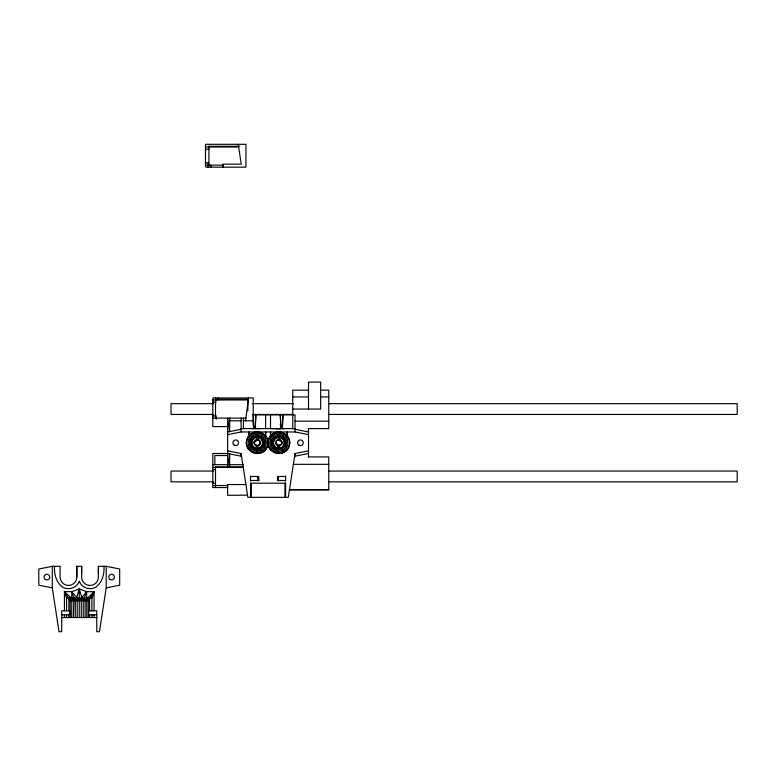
<?xml version="1.0" encoding="UTF-8"?>
<svg xmlns="http://www.w3.org/2000/svg" width="776" height="776" viewBox="0 0 776 776"><rect width="100%" height="100%" fill="white"/><g stroke="black" fill="none" stroke-linecap="round" stroke-linejoin="round"><path stroke-width="1.16" d="M96.767 614.844L88.677 614.844L88.677 610.799L96.767 610.799L96.767 631.693L99.464 631.693L106.205 587.878L119.679 585.191L119.679 569.012L106.205 566.315L98.387 566.315L98.387 577.101A8.361 8.361 0 0 1 90.026 585.453A8.361 8.361 0 0 1 81.664 577.101L81.664 566.315L76.814 566.315L76.814 577.101A8.361 8.361 0 0 1 68.453 585.453A8.361 8.361 0 0 1 60.101 577.101L60.101 566.315L52.283 566.315L38.8 569.012L38.8 585.191L52.283 587.878L59.025 631.693L61.721 631.693L61.721 610.799L69.801 610.799L69.801 614.844L61.721 614.844M265.508 436.277L265.654 431.97L265.654 436.762M287.081 436.277L287.217 431.97L287.217 436.762M256.235 449.352L256.39 445.308C250.241 442.175 260.765 436.723 259.776 443.552M258.185 439.652L258.02 440.167C261.134 438.324 260.717 447.49 257.787 445.375L260.29 443.717M258.02 440.167L258.185 436.122M277.876 449.372L278.031 445.337C270.145 435.928 289.904 442.194 278.031 445.337L277.876 445.841C273.967 445.395 276.169 438.479 278.274 440.128L278.157 439.604M279.826 436.151L279.661 440.196L279.69 439.652M257.904 445.899L256.39 445.308C254.062 446.763 252.627 439.478 256.652 439.565M278.031 445.337L277.876 445.841M256.778 452.165C244.653 452.078 245.546 432.31 257.632 433.318C269.767 433.406 268.865 453.174 256.778 452.165L256.846 450.817C246.448 450.74 247.214 433.794 257.574 434.657C267.972 434.735 267.206 451.68 256.846 450.817M278.419 452.195C266.294 452.098 267.186 432.329 279.282 433.338C291.407 433.425 290.515 453.194 278.419 452.195L278.487 450.846C268.089 450.769 268.855 433.823 279.214 434.686C289.613 434.764 288.847 451.71 278.487 450.846M259.756 428.711L255.207 428.604L255.876 414.888L255.207 428.604L252.394 428.73M256.837 436.063L256.633 440.108L256.517 439.575M257.584 449.411L257.787 445.375M278.274 440.128L278.477 436.083M279.224 449.44L279.428 445.395M71.693 617.541L71.828 591.661L79.239 588.965L86.66 591.661L94.071 591.661L94.071 610.799M277.963 478.55L278.186 476.454L278.186 480.945M64.418 610.799L64.418 591.661L71.828 591.661L79.239 600.692L86.66 591.661L86.796 617.541M245.536 420.815L248.592 397.952M252.85 449.556L255.168 449.168C246.816 446.86 251.094 433.386 259.242 436.316C267.604 438.624 263.326 452.098 255.168 449.168L255.576 447.878C250.085 446.442 251.075 437.519 256.769 437.412M257.651 448.062C263.743 447.975 264.189 438.12 258.127 437.47M272.269 444.212C270.087 435.821 283.89 432.785 285.432 441.311C287.615 449.702 273.802 452.738 272.269 444.212M277.924 448.024C271.872 447.383 272.318 437.528 278.409 437.431M279.544 445.919C282.677 445.375 282.9 440.506 279.826 439.682M279.292 448.091C285.384 447.995 285.83 438.139 279.767 437.499M73.4 617.541L73.924 597.995L71.828 591.661M81.257 617.541L81.257 600.692L81.916 597.995L79.239 588.965L76.562 597.995L77.222 600.692L77.222 617.541M258.835 437.596L259.242 436.316L255.469 434.841M277.216 447.897L276.809 449.188L274.491 449.576M280.475 437.625L280.883 436.335L277.11 434.861M256.225 445.822L256.39 445.308M86.66 591.661L83.226 600.692L83.226 617.541M91.917 610.799L91.917 597.995L94.071 591.661L85.088 600.692L85.088 617.541M66.561 610.799L66.561 597.995L64.418 591.661L71.353 597.995L70.17 600.692L70.17 617.541M94.071 591.661L88.309 600.692L88.309 617.541M253.577 448.421L254.305 447.286M260.115 438.197L260.843 437.063M275.218 448.441L275.946 447.306M281.756 438.217L282.483 437.082M216.174 399.417L216.174 400.106L216.174 399.281L248.194 399.281M253.228 446.375L251.24 448.198M261.192 439.1L262.181 438.197L261.57 435.928M272.88 448.218L274.869 446.394M282.833 439.129L283.822 438.217L283.211 435.947M81.257 600.692L84.565 597.995L85.088 600.692M249.503 440.293L251.531 439.109L252.666 439.837M271.144 440.322L273.171 439.129L274.306 439.856M251.22 445.841L252.423 445.22M261.997 440.254L263.19 439.633M272.861 445.86L274.064 445.24M283.638 440.283L284.831 439.662M259.844 442.165L260.367 442.048M281.484 442.184L282.008 442.068M249.309 444.483L251.938 443.901M262.472 441.583L265.111 441.001M270.95 444.502L273.579 443.92M284.113 441.602L286.751 441.03M254.043 443.435L254.576 443.319M275.693 443.455L276.217 443.339M227.64 431.97L241.113 429.274M227.64 434.667L241.113 431.97L295.035 431.97L308.518 434.667M308.518 450.837L295.035 453.533L294.618 456.23L308.518 453.533M276.392 428.711L295.035 428.594M279.253 448.761L280.155 448.683M251.754 436.772L254.111 436.762L254.722 437.955M273.394 436.791L275.752 436.781L276.363 437.974M212.808 399.98L248.592 399.97M212.808 418.128L245.953 418.118M239.687 146.305L208.986 146.305L208.86 165.705M205.485 147.004L238.63 147.004L241.268 164.163L223.013 164.163L223.013 167.17M205.485 149.244L208.86 149.244M205.485 162.892L208.86 162.892M205.485 165.152L223.013 165.152M308.518 390.183L292.746 390.183L292.746 428.818M320.653 390.183L328.743 390.183L328.743 428.594L308.237 428.594M292.746 396.934L308.518 396.934M320.653 396.934L328.743 396.934M212.808 402.23L216.174 402.23M213.448 403.656L171.021 403.656L171.021 414.442L213.448 414.442M252.249 403.656L293.464 403.656M328.626 403.656L737.2 403.656L737.2 414.442L328.626 414.442M292.746 409.049L320.653 409.049L320.653 382.093L308.518 382.093L308.518 409.049M252.249 414.442L293.464 414.442M212.808 415.878L216.174 415.878L216.174 418.681M229.143 420.815L241.2 420.815M243.412 420.815L253.248 420.815M295.035 421.174L328.743 421.174M227.64 426.577L212.808 426.577L212.808 398.631L213.478 397.952L253.248 397.952L253.18 424.559L253.849 428.594L241.113 428.594M255.207 428.604L280.951 428.604L280.281 414.888L280.951 428.604L270.504 428.594L270.504 414.888M227.64 455.56L214.826 455.56L214.826 464.688M227.64 487.551L212.808 487.551L212.808 453.533L227.64 453.533L241.53 456.23L241.113 453.533L227.64 450.837M308.237 456.909L328.743 456.909L328.743 489.937L289.438 489.937M293.376 464.329L328.743 464.329M212.808 464.688L227.64 464.688M228.842 464.688L243.315 464.688M215.505 466.958L243.063 466.958M212.808 467.385L243.257 467.385M212.808 469.625L215.505 469.625M213.448 471.061L171.021 471.061L171.021 481.847L213.448 481.847M328.626 471.061L737.2 471.061L737.2 481.847L328.626 481.847M250.551 476.454L258.641 476.454L258.641 480.499L250.551 480.499M285.597 476.454L277.517 476.454L277.517 480.499L285.597 480.499M212.808 483.283L215.505 483.283M285.597 483.196L250.551 483.196L250.551 497.348L247.854 497.348L241.113 453.533L241.113 456.23M245.895 484.544L227.64 484.544L227.64 495.33L247.515 495.146M212.808 485.534L227.64 485.534M289.496 489.578L328.743 489.578M66.561 597.995L91.917 597.995M61.721 617.541L96.767 617.541M281.543 442.883L282.086 442.912M259.902 442.863L260.435 442.883M272.114 442.456L273.462 442.514M284.239 443.009L285.587 443.067M250.473 442.436L251.822 442.495M262.598 442.98L263.937 443.048M275.616 442.611L276.159 442.64M253.975 442.592L254.518 442.621M282.978 428.594L283.754 428.73M279.796 436.82L280.679 436.975M258.156 436.801L259.038 436.956M277.013 448.547L277.905 448.703M255.576 447.878L256.284 448.004M255.372 448.518L256.264 448.683M295.035 429.274L308.518 431.97M281.416 443.581L281.93 443.736M272.425 440.719L273.705 441.127M250.784 440.7L252.064 441.108M283.987 444.396L285.277 444.803L285.665 447.121M275.761 441.786L276.275 441.951M254.121 441.757L254.635 441.922M262.346 444.367L263.636 444.774L264.024 447.102M283.395 445.666L284.53 446.394M261.755 445.647L262.889 446.375M77.222 600.692L73.924 597.995L75.262 600.692L75.262 617.541M208.86 165.016L208.986 165.831M274.306 437.78L275.208 438.779M282.483 446.743L283.395 447.742M252.666 437.761L253.568 438.76M260.843 446.724L261.755 447.713M71.353 597.995L73.4 600.692M64.418 591.661L70.17 600.692L88.309 600.692L87.135 597.995M281.329 447.548L283.191 451.137M259.688 447.529L261.551 451.118M258.854 480.499L257.962 476.454L257.962 480.945M277.401 436.18L277.692 437.499M280.01 448.024L280.301 449.343M255.76 436.16L256.051 437.47M258.369 448.004L258.65 449.323M280.281 424.559L280.951 428.604M238.222 144.307L238.63 147.004M253.849 428.594L253.18 414.888L295.035 414.888L295.035 431.97M270.649 436.277L270.504 431.97L270.504 436.762M249.077 436.277L248.931 431.97L248.931 436.762M308.518 428.594L308.518 456.909M295.035 456.23L295.035 453.533L288.294 497.348L285.597 497.348L285.597 483.099M285.597 475.979L285.597 480.945M284.928 483.196L284.928 497.348L251.23 497.348L251.23 483.196M265.654 414.888L265.654 428.604M250.551 476.163L250.551 480.955M247.854 399.281L247.854 410.795M243.412 418.118L243.412 428.624M241.113 418.118L241.113 431.97M229.657 418.118L229.657 431.563L227.64 418.118L227.64 467.385L229.657 453.941L229.657 467.385M218.201 397.952L218.201 399.97M215.505 397.952L215.505 416.198M215.505 466.686L215.505 487.551M210.878 165.152L210.878 167.17M208.181 162.892L208.181 167.17M106.205 566.315L106.205 587.878M103.906 566.315C104.576 573.803 102.248 582.63 95.826 587.141A11.591 11.591 0 0 1 79.986 582.892L79.239 581.098L78.502 582.892A11.591 11.591 0 0 1 62.662 587.141C56.241 582.63 53.903 573.803 54.572 566.315M98.387 566.315L98.387 573.503M94.071 614.844L94.071 617.541M91.917 614.844L91.917 617.541M89.599 597.995L89.599 610.799M89.599 614.844L89.599 617.541M81.664 566.315L81.664 573.503M79.239 588.965L79.239 617.541M76.814 566.315L76.814 577.101M68.889 597.995L68.889 610.799M68.889 614.844L68.889 617.541M66.561 614.844L66.561 617.541M64.418 614.844L64.418 617.541M52.283 566.315L52.283 587.878M282.978 414.888L282.299 428.594L282.978 414.888M208.986 146.305L208.86 147.071L208.986 146.305M246.933 439.478C242.238 452.524 263.801 459.363 267.487 446.006C272.172 432.959 250.619 426.121 246.933 439.478M268.574 439.507C263.879 452.553 285.442 459.382 289.128 446.025C293.823 432.979 272.26 426.14 268.574 439.507M206.164 144.307L205.485 144.976L205.485 166.491L206.164 167.17L245.924 167.17L245.924 144.307L206.164 144.307M216.31 418.118L216.31 418.817L216.31 418.118M110.182 579.546A2.832 2.832 0 0 0 114.421 577.101A2.832 2.832 0 0 0 110.182 574.647A2.832 2.832 0 0 0 110.182 579.546M45.474 579.546A2.832 2.832 0 0 0 49.722 577.101A2.832 2.832 0 0 0 45.474 574.647A2.832 2.832 0 0 0 45.474 579.546M249.668 450.381A10.786 10.786 0 0 0 267.71 445.54A10.786 10.786 0 0 0 254.499 432.339A10.786 10.786 0 0 0 249.668 450.381M271.231 450.381A10.786 10.786 0 0 0 289.283 445.54A10.786 10.786 0 0 0 276.072 432.339A10.786 10.786 0 0 0 271.231 450.381M234.313 445.201A2.832 2.832 0 0 0 238.552 442.756A2.832 2.832 0 0 0 234.313 440.302A2.832 2.832 0 0 0 234.313 445.201M299.012 445.201A2.832 2.832 0 0 0 303.261 442.756A2.832 2.832 0 0 0 299.012 440.302A2.832 2.832 0 0 0 299.012 445.201"/></g></svg>
